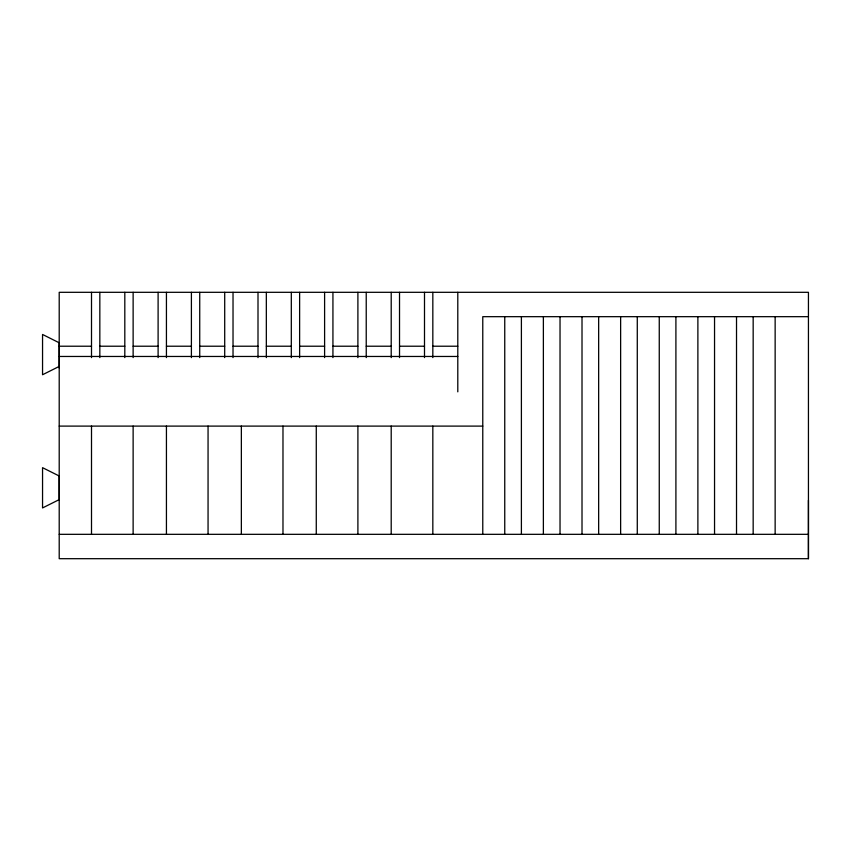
<?xml version="1.0" encoding="UTF-8"?>
<svg xmlns="http://www.w3.org/2000/svg" width="851" height="851" viewBox="0 0 851 851"><rect width="100%" height="100%" fill="white"/><g stroke="black" fill="none" stroke-linecap="round" stroke-linejoin="round"><path stroke-width="1.28" d="M59.198 366.419L59.208 342.793L42.55 334.464L42.55 374.748L59.198 366.419L59.208 367.93M808.439 558.692L808.439 292.308L59.208 292.308L59.208 558.692L808.439 558.692L808.45 500.292M808.439 316.678L482.772 316.678L482.772 534.322M59.208 346.219L91.504 346.219M99.833 346.219L124.81 346.219M133.128 346.219L158.105 346.219M166.434 346.219L191.401 346.219M199.73 346.219L224.707 346.219M233.025 346.219L258.002 346.219M266.331 346.219L291.308 346.219M299.626 346.219L324.603 346.219M332.932 346.219L357.899 346.219M366.228 346.219L391.205 346.219M399.523 346.219L424.5 346.219M432.829 346.219L457.795 346.219M59.208 356.463L457.795 356.463M59.208 426.106L482.772 426.106M59.208 534.322L808.439 534.322M775.144 316.678L775.144 534.322M753.167 316.678L753.167 534.322M736.519 316.678L736.519 534.322M714.542 316.678L714.542 534.322M697.884 316.678L697.884 534.322M675.907 316.678L675.907 534.322M659.259 316.678L659.259 534.322M637.282 316.678L637.282 534.322M620.634 316.678L620.634 534.322M598.657 316.678L598.657 534.322M582.01 316.678L582.01 534.322M560.032 316.678L560.032 534.322M543.374 316.678L543.374 534.322M521.397 316.678L521.397 534.322M504.749 316.678L504.749 534.322M457.795 292.308L457.795 391.843M432.829 292.308L432.829 357.601M432.829 426.106L432.829 534.322M424.5 292.308L424.5 357.601M399.523 292.308L399.523 357.601M391.205 292.308L391.205 357.601M391.205 426.106L391.205 534.322M366.228 292.308L366.228 357.601M357.899 292.308L357.899 357.601M357.899 426.106L357.899 534.322M332.932 292.308L332.932 357.601M324.603 292.308L324.603 357.601M316.274 426.106L316.274 534.322M299.626 292.308L299.626 357.601M291.308 292.308L291.308 357.601M282.979 426.106L282.979 534.322M266.331 292.308L266.331 357.601M258.002 292.308L258.002 357.601M241.354 426.106L241.354 534.322M233.025 292.308L233.025 357.601M224.707 292.308L224.707 357.601M208.059 426.106L208.059 534.322M199.73 292.308L199.73 357.601M191.401 292.308L191.401 357.601M166.434 292.308L166.434 357.601M166.434 426.106L166.434 534.322M158.105 292.308L158.105 357.601M133.128 292.308L133.128 357.601M133.128 426.106L133.128 534.322M124.81 292.308L124.81 357.601M99.833 292.308L99.833 357.601M91.504 292.308L91.504 357.601M91.504 426.106L91.504 534.322M59.208 475.996L59.198 499.622L42.55 507.941L42.55 467.667L59.208 475.996"/></g></svg>
